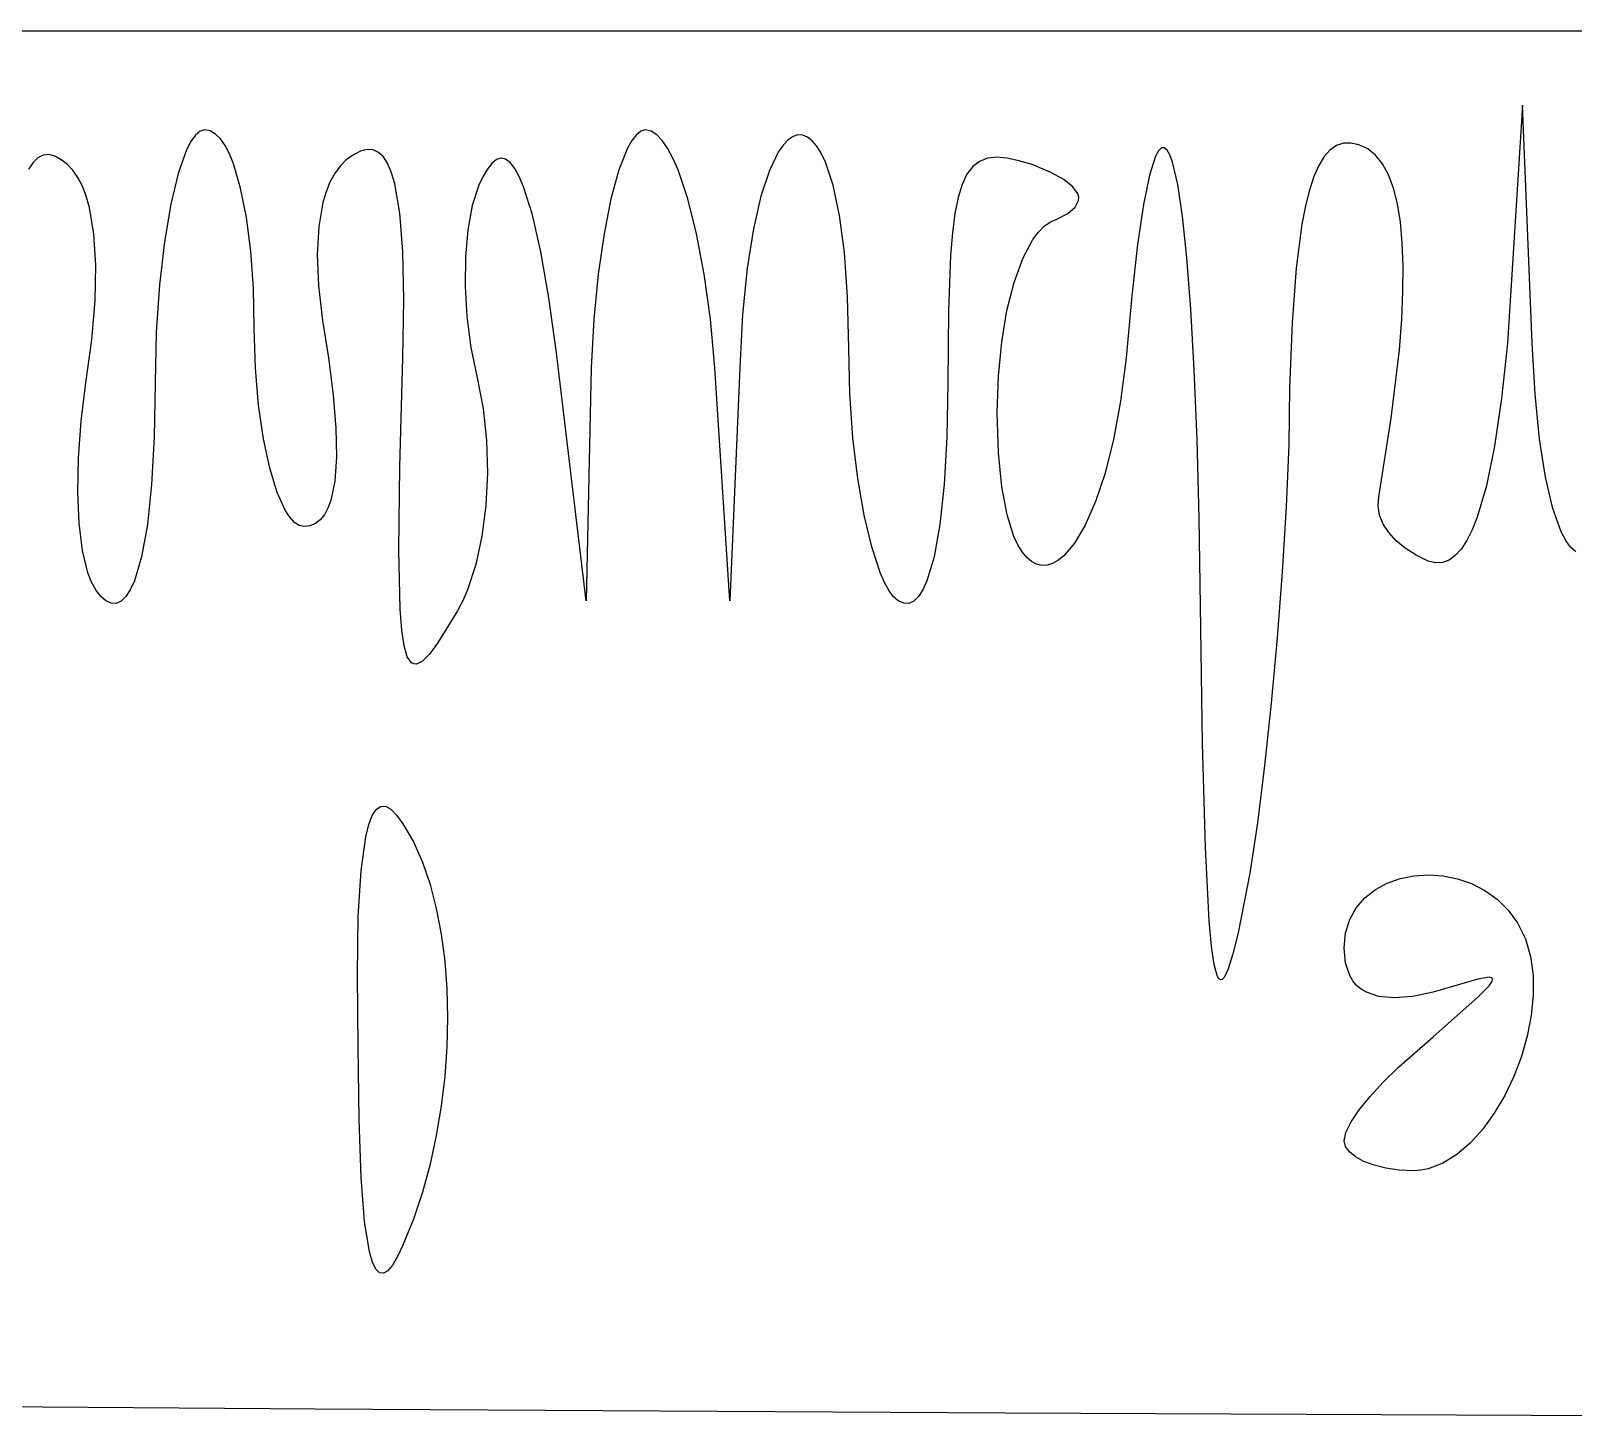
# Model space of a CAD drawing. Extents: x 27 to 7227, y -6929 to 395.
# Drawn here: x 1904.6 to 2151.7, y -6134.9 to -5913 of the extents above; entities that cross this region are included whole.
import ezdxf

# ---------------------------------------------------------------- set-up
doc = ezdxf.new("R2010")
doc.units = 0

msp = doc.modelspace()

# ---------------------------------------------------------------- linework, layer by layer
at = {"layer": 'Layer 1'}
for p, q in [((27.4645, -5913.03305), (3627.1245, -5913.03305)), ((2143.6017, -5924.9391), (2141.22045, -5963.0391)), ((2145.1892, -5963.0391), (2143.6017, -5924.9391)), ((1930.258039, -5930.739079), (1929.549749, -5932.107597)), ((1930.98377, -5929.735654), (1930.258039, -5930.739079)), ((1931.721128, -5929.118252), (1930.98377, -5929.735654)), ((1932.4643, -5928.9078), (1931.721128, -5929.118252)), ((1933.338278, -5929.072519), (1932.4643, -5928.9078)), ((1934.172723, -5929.555822), (1933.338278, -5929.072519)), ((1934.96531, -5930.341433), (1934.172723, -5929.555822)), ((1935.713714, -5931.413073), (1934.96531, -5930.341433)), ((2000.896557, -5930.587344), (2000.181097, -5931.847148)), ((2001.62597, -5929.665891), (2000.896557, -5930.587344)), ((2002.364685, -5929.10023), (2001.62597, -5929.665891)), ((2003.10805, -5928.9078), (2002.364685, -5929.10023)), ((2004.000244, -5929.100231), (2003.10805, -5928.9078)), ((2004.887786, -5929.665895), (2004.000244, -5929.100231)), ((2005.766027, -5930.587353), (2004.887786, -5929.665895)), ((2006.630316, -5931.847163), (2005.766027, -5930.587353)), ((2025.951229, -5930.482547), (2025.175744, -5931.290879)), ((2026.73311, -5929.952686), (2025.951229, -5930.482547)), ((2027.515863, -5929.701588), (2026.73311, -5929.952686)), ((2028.293964, -5929.729541), (2027.515863, -5929.701588)), ((2029.061892, -5930.036838), (2028.293964, -5929.729541)), ((2029.814123, -5930.623768), (2029.061892, -5930.036838)), ((2030.545135, -5931.490623), (2029.814123, -5930.623768)), ((2114.91198, -5931.039503), (2113.79771, -5931.409442)), ((2116.114619, -5931.002102), (2114.91198, -5931.039503)), ((2117.40795, -5931.2891), (2116.114619, -5931.002102)), ((1905.737249, -5933.360141), (1904.958421, -5934.111065)), ((1906.576539, -5932.939431), (1905.737249, -5933.360141)), ((1907.475128, -5932.850095), (1906.576539, -5932.939431)), ((1908.431852, -5933.093297), (1907.475128, -5932.850095)), ((1909.44555, -5933.6702), (1908.431852, -5933.093297)), ((1929.549749, -5932.107597), (1928.208746, -5935.856197)), ((1936.415609, -5932.754464), (1935.713714, -5931.413073)), ((1937.06867, -5934.349328), (1936.415609, -5932.754464)), ((1956.2768, -5932.8766), (1955.1509, -5933.712983)), ((1957.42111, -5932.291549), (1956.2768, -5932.8766)), ((1958.473565, -5932.028573), (1957.42111, -5932.291549)), ((1959.435328, -5932.093485), (1958.473565, -5932.028573)), ((1960.307562, -5932.492098), (1959.435328, -5932.093485)), ((1961.091429, -5933.230227), (1960.307562, -5932.492098)), ((1961.788092, -5934.313684), (1961.091429, -5933.230227)), ((1979.93524, -5933.433497), (1979.194781, -5933.654799)), ((1980.67221, -5933.595894), (1979.93524, -5933.433497)), ((1981.40453, -5934.139663), (1980.67221, -5933.595894)), ((2000.181097, -5931.847148), (1998.810638, -5935.312047)), ((2007.476, -5933.427883), (2006.630316, -5931.847163)), ((2008.298431, -5935.312073), (2007.476, -5933.427883)), ((2024.412176, -5932.377391), (2022.942886, -5935.383794)), ((2025.175744, -5931.290879), (2024.412176, -5932.377391)), ((2031.249404, -5932.637693), (2030.545135, -5931.490623)), ((2031.921408, -5934.065269), (2031.249404, -5932.637693)), ((2057.889181, -5933.447108), (2056.615039, -5933.931187)), ((2059.354009, -5933.28859), (2057.889181, -5933.447108)), ((2061.022311, -5933.425404), (2059.354009, -5933.28859)), ((2062.906878, -5933.827317), (2061.022311, -5933.425404)), ((2084.813638, -5933.121952), (2083.859631, -5936.126036)), ((2085.285627, -5932.250249), (2084.813638, -5933.121952)), ((2085.75253, -5931.79451), (2085.285627, -5932.250249)), ((2086.213038, -5931.751537), (2085.75253, -5931.79451)), ((2086.665843, -5932.118132), (2086.213038, -5931.751537)), ((2087.109637, -5932.891098), (2086.665843, -5932.118132)), ((2087.543113, -5934.067238), (2087.109637, -5932.891098)), ((2111.824968, -5933.17949), (2110.961845, -5934.595878)), ((2112.76948, -5932.120058), (2111.824968, -5933.17949)), ((2113.79771, -5931.409442), (2112.76948, -5932.120058)), ((2118.82143, -5931.921998), (2117.40795, -5931.2891)), ((2120.083756, -5932.929291), (2118.82143, -5931.921998)), ((2121.192603, -5934.313307), (2120.083756, -5932.929291)), ((1904.958421, -5934.111065), (1904.241217, -5935.191037)), ((1910.440644, -5934.38529), (1909.44555, -5933.6702)), ((1911.341558, -5935.335246), (1910.440644, -5934.38529)), ((1912.147129, -5936.513091), (1911.341558, -5935.335246)), ((1928.208746, -5935.856197), (1927.007269, -5940.814025)), ((1938.218988, -5938.234363), (1937.06867, -5934.349328)), ((1953.280471, -5935.925251), (1952.531292, -5937.291834)), ((1954.152899, -5934.73075), (1953.280471, -5935.925251)), ((1955.1509, -5933.712983), (1954.152899, -5934.73075)), ((1962.398713, -5935.748283), (1961.788092, -5934.313684)), ((1962.924456, -5937.539838), (1962.398713, -5935.748283)), ((1977.70805, -5935.2578), (1977.00131, -5936.408311)), ((1978.451997, -5934.262125), (1977.70805, -5935.2578)), ((1979.194781, -5933.654799), (1978.451997, -5934.262125)), ((1982.131036, -5935.062479), (1981.40453, -5934.139663)), ((1982.850566, -5936.362017), (1982.131036, -5935.062479)), ((1998.810638, -5935.312047), (1997.5518, -5939.921063)), ((2009.854925, -5939.9211), (2008.298431, -5935.312073)), ((2022.942886, -5935.383794), (2021.587542, -5939.49943)), ((2033.146527, -5937.763102), (2031.921408, -5934.065269)), ((2054.587651, -5935.996952), (2053.808825, -5937.6391)), ((2055.518792, -5934.771058), (2054.587651, -5935.996952)), ((2056.615039, -5933.931187), (2055.518792, -5934.771058)), ((2065.0205, -5934.4641), (2062.906878, -5933.827317)), ((2067.925749, -5935.653175), (2065.0205, -5934.4641)), ((2070.105461, -5936.832948), (2067.925749, -5935.653175)), ((2088.373874, -5937.616246), (2087.543113, -5934.067238)), ((2110.961845, -5934.595878), (2110.177787, -5936.377359)), ((2122.145645, -5936.076369), (2121.192603, -5934.313307)), ((2122.940558, -5938.220804), (2122.145645, -5936.076369)), ((1912.856195, -5937.911852), (1912.147129, -5936.513091)), ((1913.467591, -5939.52455), (1912.856195, -5937.911852)), ((1939.146063, -5942.937951), (1938.218988, -5938.234363)), ((1952.531292, -5937.291834), (1951.903036, -5938.825848)), ((1963.725958, -5942.217068), (1962.924456, -5937.539838)), ((1976.370147, -5937.764624), (1975.339202, -5941.02489)), ((1977.00131, -5936.408311), (1976.370147, -5937.764624)), ((1983.561956, -5938.03595), (1982.850566, -5936.362017)), ((1984.95567, -5942.497702), (1983.561956, -5938.03595)), ((2034.176309, -5942.586445), (2033.146527, -5937.763102)), ((2053.808825, -5937.6391), (2053.169525, -5939.727732)), ((2071.578239, -5937.994117), (2070.105461, -5936.832948)), ((2072.362688, -5939.127381), (2071.578239, -5937.994117)), ((2083.859631, -5936.126036), (2082.900975, -5940.832343)), ((2089.147662, -5942.739579), (2088.373874, -5937.616246)), ((2109.470469, -5938.532075), (2108.837564, -5941.068163)), ((2110.177787, -5936.377359), (2109.470469, -5938.532075)), ((2123.575015, -5940.748937), (2122.940558, -5938.220804)), ((1913.980157, -5941.34421), (1913.467591, -5939.52455)), ((1927.007269, -5940.814025), (1925.991827, -5946.81365)), ((1951.393377, -5940.522642), (1950.72055, -5944.385969)), ((1951.903036, -5938.825848), (1951.393377, -5940.522642)), ((1975.339202, -5941.02489), (1974.624517, -5944.899072)), ((1997.5518, -5939.921063), (1996.44179, -5945.53467)), ((2011.262591, -5945.534714), (2009.854925, -5939.9211)), ((2021.587542, -5939.49943), (2020.390328, -5944.721974)), ((2053.169525, -5939.727732), (2052.656961, -5942.293079)), ((2071.941008, -5941.272987), (2072.477409, -5940.223438)), ((2072.502601, -5939.680642), (2072.362688, -5939.127381)), ((2072.477409, -5940.223438), (2072.502601, -5939.680642)), ((2082.900975, -5940.832343), (2081.948132, -5947.266453)), ((2124.046692, -5943.663094), (2123.575015, -5940.748937)), ((1914.704144, -5945.576513), (1913.980157, -5941.34421)), ((1939.831292, -5948.32987), (1939.146063, -5942.937951)), ((1964.201898, -5948.391883), (1963.725958, -5942.217068)), ((1986.302874, -5948.429131), (1984.95567, -5942.497702)), ((2034.966571, -5948.537626), (2034.176309, -5942.586445)), ((2052.656961, -5942.293079), (2052.258343, -5945.365373)), ((2067.966638, -5943.630224), (2068.98925, -5943.19535)), ((2068.98925, -5943.19535), (2070.772087, -5942.266725)), ((2070.772087, -5942.266725), (2071.941008, -5941.272987)), ((2089.854013, -5949.411655), (2089.147662, -5942.739579)), ((2108.837564, -5941.068163), (2108.276746, -5943.993763)), ((1915.018853, -5950.552951), (1914.704144, -5945.576513)), ((1950.72055, -5944.385969), (1950.494207, -5948.844605)), ((1974.624517, -5944.899072), (1974.235394, -5949.247644)), ((1996.44179, -5945.53467), (1995.517816, -5952.013345)), ((2012.484222, -5952.013388), (2011.262591, -5945.534714)), ((2020.390328, -5944.721974), (2019.395428, -5951.049101)), ((2052.258343, -5945.365373), (2051.960881, -5948.974842)), ((2065.156926, -5946.469619), (2066.046988, -5945.281311)), ((2066.046988, -5945.281311), (2066.984721, -5944.330195)), ((2066.984721, -5944.330195), (2067.966638, -5943.630224)), ((2108.276746, -5943.993763), (2107.362073, -5951.046055)), ((2124.353263, -5946.9656), (2124.046692, -5943.663094)), ((1925.991827, -5946.81365), (1925.208929, -5953.687641)), ((1940.256072, -5954.279895), (1939.831292, -5948.32987)), ((1964.361578, -5956.110791), (1964.201898, -5948.391883)), ((1987.594268, -5955.811632), (1986.302874, -5948.429131)), ((2063.533769, -5949.502002), (2065.156926, -5946.469619)), ((2081.948132, -5947.266453), (2081.011569, -5955.453945)), ((2124.492401, -5950.658781), (2124.353263, -5946.9656)), ((1914.914984, -5956.217717), (1915.018853, -5950.552951)), ((1950.494207, -5948.844605), (1950.695745, -5953.861345)), ((1974.235394, -5949.247644), (1974.181133, -5953.931079)), ((2035.473129, -5955.618969), (2034.966571, -5948.537626)), ((2051.960881, -5948.974842), (2051.618267, -5957.926234)), ((2062.143156, -5953.315725), (2063.533769, -5949.502002)), ((2090.482463, -5957.606895), (2089.854013, -5949.411655)), ((2124.461783, -5954.744963), (2124.492401, -5950.658781)), ((1995.517816, -5952.013345), (1994.817083, -5959.217563)), ((2013.482611, -5959.217592), (2012.484222, -5952.013388)), ((2019.395428, -5951.049101), (2018.647024, -5958.478484)), ((2061.012993, -5957.79917), (2062.143156, -5953.315725)), ((2107.362073, -5951.046055), (2106.707842, -5959.754063)), ((1925.208929, -5953.687641), (1924.705084, -5961.268568)), ((1940.4018, -5960.6578), (1940.256072, -5954.279895)), ((1950.695745, -5953.861345), (1951.306561, -5959.398979)), ((1974.181133, -5953.931079), (1974.471038, -5958.809851)), ((1988.82055, -5964.6266), (1987.594268, -5955.811632)), ((2035.6518, -5963.8328), (2035.473129, -5955.618969)), ((2081.011569, -5955.453945), (2080.10175, -5965.4204)), ((2124.259082, -5959.226471), (2124.461783, -5954.744963)), ((1914.383233, -5962.515003), (1914.914984, -5956.217717)), ((1964.2143, -5965.4203), (1964.361578, -5956.110791)), ((2051.618267, -5957.926234), (2051.5268, -5969.3891)), ((2060.171184, -5962.840719), (2061.012993, -5957.79917)), ((2091.022545, -5967.29972), (2090.482463, -5957.606895)), ((1940.580084, -5967.035705), (1940.4018, -5960.6578)), ((1951.306561, -5959.398979), (1952.30805, -5965.4203)), ((1974.471038, -5958.809851), (1975.11441, -5963.744433)), ((1994.817083, -5959.217563), (1994.3768, -5967.0078)), ((2014.22055, -5967.0078), (2013.482611, -5959.217592)), ((2018.647024, -5958.478484), (2018.1893, -5967.0078)), ((2106.707842, -5959.754063), (2106.29545, -5970.1829)), ((2123.881973, -5964.105631), (2124.259082, -5959.226471)), ((1913.4143, -5969.389), (1914.383233, -5962.515003)), ((1924.705084, -5961.268568), (1924.5268, -5969.389)), ((2059.645634, -5968.328752), (2060.171184, -5962.840719)), ((2141.22045, -5963.0391), (2140.251517, -5971.930032)), ((2145.631033, -5971.21068), (2145.1892, -5963.0391)), ((1952.30805, -5965.4203), (1953.04909, -5971.365659)), ((1963.743025, -5982.884317), (1964.2143, -5965.4203)), ((1975.11441, -5963.744433), (1976.12055, -5968.5953)), ((1993.58305, -6004.3141), (1988.82055, -5964.6266)), ((2035.830084, -5971.171903), (2035.6518, -5963.8328)), ((2080.10175, -5965.4204), (2079.215951, -5972.337815)), ((2122.59523, -5975.066209), (2123.881973, -5964.105631)), ((1941.083929, -5972.98573), (1940.580084, -5967.035705)), ((1994.3768, -5967.0078), (1993.58305, -6004.3141)), ((2016.6018, -6004.3141), (2014.22055, -5967.0078)), ((2018.1893, -5967.0078), (2016.6018, -6004.3141)), ((2091.463797, -5978.464549), (2091.022545, -5967.29972)), ((1912.67171, -5975.545199), (1913.4143, -5969.389)), ((1924.5268, -5969.389), (1924.381072, -5978.084579)), ((1976.12055, -5968.5953), (1977.091033, -5973.519028)), ((2051.5268, -5969.3891), (2051.381072, -5978.084679)), ((2059.46425, -5974.15165), (2059.645634, -5968.328752)), ((2106.29545, -5970.1829), (2106.152823, -5979.320343)), ((1941.866827, -5978.377649), (1941.083929, -5972.98573)), ((1953.04909, -5971.365659), (1953.47387, -5976.669205)), ((2036.333929, -5978.194743), (2035.830084, -5971.171903)), ((2079.215951, -5972.337815), (2078.075517, -5978.492485)), ((2140.251517, -5971.930032), (2139.124454, -5979.546627)), ((2146.342618, -5978.405583), (2145.631033, -5971.21068)), ((1912.236077, -5981.431655), (1912.67171, -5975.545199)), ((1977.091033, -5973.519028), (1977.633636, -5978.665995)), ((2059.652417, -5980.628775), (2059.46425, -5974.15165)), ((2120.58295, -5987.6453), (2122.59523, -5975.066209)), ((1924.381072, -5978.084579), (1923.956292, -5985.673256)), ((1953.47387, -5976.669205), (1953.563787, -5981.284426)), ((2051.381072, -5978.084679), (2050.956292, -5985.673356)), ((1942.882269, -5983.081238), (1941.866827, -5978.377649)), ((1977.633636, -5978.665995), (1977.766961, -5983.887374)), ((2037.116827, -5984.733888), (2036.333929, -5978.194743)), ((2078.075517, -5978.492485), (2076.723468, -5983.865804)), ((2091.795754, -5991.075802), (2091.463797, -5978.464549)), ((2106.152823, -5979.320343), (2105.749747, -5989.257733)), ((2139.124454, -5979.546627), (2137.829959, -5985.879579)), ((2147.296048, -5984.540091), (2146.342618, -5978.405583)), ((1912.116705, -5986.927442), (1912.236077, -5981.431655)), ((1953.563787, -5981.284426), (1953.300238, -5985.164813)), ((1963.569399, -5996.190458), (1963.743025, -5982.884317)), ((2060.188237, -5986.082707), (2059.652417, -5980.628775)), ((1944.083746, -5986.966272), (1942.882269, -5983.081238)), ((1953.300238, -5985.164813), (1952.664617, -5988.263854)), ((1977.766961, -5983.887374), (1977.509613, -5989.034338)), ((2038.132269, -5990.621906), (2037.116827, -5984.733888)), ((2076.723468, -5983.865804), (2075.202824, -5988.439171)), ((2148.463419, -5989.530488), (2147.296048, -5984.540091)), ((1912.322894, -5991.911638), (1912.116705, -5986.927442)), ((1923.956292, -5985.673256), (1923.271063, -5992.089918)), ((1945.424749, -5989.902527), (1944.083746, -5986.966272)), ((2050.956292, -5985.673356), (2050.271063, -5992.090018)), ((2061.028689, -5990.53205), (2060.188237, -5986.082707)), ((2120.468228, -5989.130497), (2120.58295, -5987.6453)), ((2137.829959, -5985.879579), (2136.358731, -5990.919588)), ((1946.133039, -5990.974167), (1945.424749, -5989.902527)), ((1952.201467, -5989.505835), (1951.638323, -5990.535039)), ((1952.664617, -5988.263854), (1952.201467, -5989.505835)), ((1977.509613, -5989.034338), (1976.880194, -5993.958059)), ((2075.202824, -5988.439171), (2073.556607, -5992.193982)), ((2105.749747, -5989.257733), (2105.123429, -5999.678809)), ((2120.706973, -5990.597087), (2120.468228, -5989.130497)), ((2149.816825, -5993.293054), (2148.463419, -5989.530488)), ((1912.863946, -5996.263315), (1912.322894, -5991.911638)), ((1923.271063, -5992.089918), (1922.343988, -5997.26945)), ((1946.85877, -5991.759778), (1946.133039, -5990.974167)), ((1947.596128, -5992.243081), (1946.85877, -5991.759778)), ((1948.3393, -5992.4078), (1947.596128, -5992.243081)), ((1949.325674, -5992.287846), (1948.3393, -5992.4078)), ((1950.202752, -5991.931858), (1949.325674, -5992.287846)), ((1950.97286, -5991.345651), (1950.202752, -5991.931858)), ((1951.638323, -5990.535039), (1950.97286, -5991.345651)), ((2039.333746, -5995.691368), (2038.132269, -5990.621906)), ((2050.271063, -5992.090018), (2049.343988, -5997.26955)), ((2062.130754, -5993.995407), (2061.028689, -5990.53205)), ((2073.556607, -5992.193982), (2071.827836, -5995.111633)), ((2092.00795, -6005.1079), (2091.795754, -5991.075802)), ((2121.280582, -5992.026466), (2120.706973, -5990.597087)), ((2122.17045, -5993.400031), (2121.280582, -5992.026466)), ((2136.358731, -5990.919588), (2135.553935, -5992.95183)), ((1976.880194, -5993.958059), (1975.897308, -5998.509711)), ((2062.766447, -5995.363154), (2062.130754, -5993.995407)), ((2063.45141, -5996.491382), (2062.766447, -5995.363154)), ((2071.827836, -5995.111633), (2070.059534, -5997.173521)), ((2123.357974, -5994.69918), (2122.17045, -5993.400031)), ((2124.824552, -5995.90531), (2123.357974, -5994.69918)), ((2134.701468, -5994.657347), (2133.800166, -5996.034976)), ((2135.553935, -5992.95183), (2134.701468, -5994.657347)), ((2150.55457, -5994.68774), (2149.816825, -5993.293054)), ((2151.32836, -5995.744073), (2150.55457, -5994.68774)), ((1913.749163, -5999.861552), (1912.863946, -5996.263315)), ((1922.343988, -5997.26945), (1921.19367, -6001.146738)), ((1963.767838, -6005.645679), (1963.569399, -5996.190458)), ((2040.674749, -5999.774841), (2039.333746, -5995.691368)), ((2049.343988, -5997.26955), (2048.19367, -6001.146838)), ((2064.180265, -5997.382414), (2063.45141, -5996.491382)), ((2064.947636, -5998.038577), (2064.180265, -5997.382414)), ((2069.174001, -5997.877741), (2068.294719, -5998.361044)), ((2070.059534, -5997.173521), (2069.174001, -5997.877741)), ((2126.551578, -5996.999818), (2124.824552, -5995.90531)), ((2128.52045, -5997.9641), (2126.551578, -5996.999818)), ((2131.84641, -5997.801919), (2130.791629, -5998.188907)), ((2132.848868, -5997.083555), (2131.84641, -5997.801919)), ((2133.800166, -5996.034976), (2132.848868, -5997.083555)), ((2152.134706, -5996.451591), (2151.32836, -5995.744073)), ((1914.323741, -6001.34034), (1913.749163, -5999.861552)), ((1975.897308, -5998.509711), (1974.579559, -6002.540467)), ((2041.383039, -6001.39451), (2040.674749, -5999.774841)), ((2065.748145, -5998.462196), (2064.947636, -5998.038577)), ((2066.576413, -5998.655597), (2065.748145, -5998.462196)), ((2067.427063, -5998.621104), (2066.576413, -5998.655597)), ((2068.294719, -5998.361044), (2067.427063, -5998.621104)), ((2105.123429, -5999.678809), (2104.311075, -6010.267313)), ((2129.683364, -5998.243355), (2128.52045, -5997.9641)), ((2130.791629, -5998.188907), (2129.683364, -5998.243355)), ((1914.987847, -6002.585421), (1914.323741, -6001.34034)), ((1915.742646, -6003.58168), (1914.987847, -6002.585421)), ((1920.540609, -6002.576693), (1919.838714, -6003.656669)), ((1921.19367, -6001.146738), (1920.540609, -6002.576693)), ((1974.579559, -6002.540467), (1973.800924, -6004.314001)), ((2042.10877, -6002.704896), (2041.383039, -6001.39451)), ((2042.846128, -6003.685069), (2042.10877, -6002.704896)), ((2047.540609, -6002.576793), (2046.838714, -6003.656769)), ((2048.19367, -6001.146838), (2047.540609, -6002.576793)), ((1916.5893, -6004.314), (1915.742646, -6003.58168)), ((1917.463278, -6004.715332), (1916.5893, -6004.314)), ((1918.297723, -6004.734127), (1917.463278, -6004.715332)), ((1919.09031, -6004.378527), (1918.297723, -6004.734127)), ((1919.838714, -6003.656669), (1919.09031, -6004.378527)), ((1973.800924, -6004.314001), (1972.94555, -6005.9015)), ((2043.5893, -6004.3141), (2042.846128, -6003.685069)), ((2044.463278, -6004.715432), (2043.5893, -6004.3141)), ((2045.297723, -6004.734227), (2044.463278, -6004.715432)), ((2046.09031, -6004.378627), (2045.297723, -6004.734227)), ((2046.838714, -6003.656769), (2046.09031, -6004.378627)), ((2092.349014, -6027.101892), (2092.00795, -6005.1079)), ((1964.029836, -6009.025119), (1963.767838, -6005.645679)), ((1972.94555, -6005.9015), (1969.770552, -6011.096515)), ((1964.412756, -6011.556938), (1964.029836, -6009.025119)), ((1964.925901, -6013.279505), (1964.412756, -6011.556938)), ((1969.770552, -6011.096515), (1968.466758, -6012.844658)), ((2104.311075, -6010.267313), (2103.349893, -6020.706983)), ((1965.578571, -6014.231192), (1964.925901, -6013.279505)), ((1965.960135, -6014.429945), (1965.578571, -6014.231192)), ((1966.380069, -6014.450366), (1965.960135, -6014.429945)), ((1967.339698, -6013.975398), (1966.380069, -6014.450366)), ((1968.466758, -6012.844658), (1967.339698, -6013.975398)), ((2103.349893, -6020.706983), (2102.277091, -6030.681561)), ((2092.8017, -6043.840398), (2092.349014, -6027.101892)), ((2102.277091, -6030.681561), (2101.129874, -6039.874787)), ((1959.934941, -6037.741955), (1960.641875, -6037.250702)), ((1960.641875, -6037.250702), (1961.423223, -6037.238487)), ((1961.423223, -6037.238487), (1962.278984, -6037.701824)), ((1958.744316, -6040.175535), (1959.302422, -6038.715737)), ((1959.302422, -6038.715737), (1959.934941, -6037.741955)), ((1962.278984, -6037.701824), (1963.20916, -6038.637225)), ((1963.20916, -6038.637225), (1964.21375, -6040.0412)), ((2101.129874, -6039.874787), (2099.94545, -6047.9704)), ((1957.516484, -6047.505908), (1958.260625, -6042.124838)), ((1958.260625, -6042.124838), (1958.744316, -6040.175535)), ((1964.21375, -6040.0412), (1965.888066, -6042.917962)), ((1965.888066, -6042.917962), (1967.339141, -6046.163307)), ((2093.403214, -6055.574565), (2092.8017, -6043.840398)), ((1967.339141, -6046.163307), (1968.566973, -6049.736539)), ((1957.07, -6054.886855), (1957.516484, -6047.505908)), ((1968.566973, -6049.736539), (1969.571562, -6053.596963)), ((2099.94545, -6047.9704), (2098.04169, -6057.490747)), ((2120.034538, -6050.585896), (2121.936553, -6049.558827)), ((2121.936553, -6049.558827), (2124.022276, -6048.820113)), ((2124.022276, -6048.820113), (2126.241713, -6048.374406)), ((2126.241713, -6048.374406), (2128.544864, -6048.226356)), ((2128.544864, -6048.226356), (2130.881733, -6048.380613)), ((2130.881733, -6048.380613), (2133.202324, -6048.841828)), ((2133.202324, -6048.841828), (2135.456639, -6049.614652)), ((2135.456639, -6049.614652), (2137.594681, -6050.703736)), ((2116.981625, -6053.486497), (2118.36623, -6051.89667)), ((2118.36623, -6051.89667), (2120.034538, -6050.585896)), ((2137.594681, -6050.703736), (2139.566453, -6052.11373)), ((2139.566453, -6052.11373), (2141.321959, -6053.849284)), ((1969.571562, -6053.596963), (1970.35291, -6057.703883)), ((2115.93072, -6055.350729), (2116.981625, -6053.486497)), ((2141.321959, -6053.849284), (2142.8112, -6055.91505)), ((1956.921172, -6064.295583), (1957.07, -6054.886855)), ((2093.771408, -6059.643504), (2093.403214, -6055.574565)), ((2115.263513, -6057.484713), (2115.93072, -6055.350729)), ((2142.8112, -6055.91505), (2144.071588, -6058.453655)), ((1970.35291, -6057.703883), (1970.911016, -6062.016605)), ((2094.190763, -6062.555538), (2093.771408, -6059.643504)), ((2098.04169, -6057.490747), (2097.21771, -6060.860888)), ((2115.03, -6059.8838), (2115.263513, -6057.484713)), ((2144.071588, -6058.453655), (2144.894794, -6061.266661)), ((1970.911016, -6062.016605), (1971.245879, -6066.494434)), ((2097.21771, -6060.860888), (2096.472794, -6063.262483)), ((2115.253242, -6062.339464), (2115.03, -6059.8838)), ((2144.894794, -6061.266661), (2145.308722, -6064.293608)), ((1957.07, -6075.76), (1956.921172, -6064.295583)), ((2094.665927, -6064.342059), (2094.190763, -6062.555538)), ((2094.925892, -6064.823063), (2094.665927, -6064.342059)), ((2096.472794, -6063.262483), (2095.802292, -6064.664138)), ((2115.922969, -6064.348644), (2115.253242, -6062.339464)), ((2116.425264, -6065.185802), (2115.922969, -6064.348644)), ((2145.308722, -6064.293608), (2145.341277, -6067.474034)), ((1971.245879, -6066.494434), (1971.3575, -6071.096675)), ((2095.201554, -6065.034462), (2094.925892, -6064.823063)), ((2095.493493, -6064.980179), (2095.201554, -6065.034462)), ((2095.802292, -6064.664138), (2095.493493, -6064.980179)), ((2117.03918, -6065.911339), (2116.425264, -6065.185802)), ((2117.764717, -6066.525255), (2117.03918, -6065.911339)), ((2118.601875, -6067.02755), (2117.764717, -6066.525255)), ((2120.611055, -6067.697277), (2118.601875, -6067.02755)), ((2129.3175, -6067.02755), (2125.968867, -6067.697277)), ((2136.46125, -6064.906749), (2129.3175, -6067.02755)), ((2138.247187, -6064.613744), (2136.46125, -6064.906749)), ((2136.46125, -6067.808898), (2138.247187, -6065.981102)), ((2138.693672, -6064.695716), (2138.247187, -6064.613744)), ((2138.247187, -6065.981102), (2138.693672, -6065.36893)), ((2138.8425, -6064.943956), (2138.693672, -6064.695716)), ((2138.693672, -6065.36893), (2138.8425, -6064.943956)), ((2123.066719, -6067.920519), (2120.611055, -6067.697277)), ((2125.968867, -6067.697277), (2123.066719, -6067.920519)), ((2129.3175, -6074.1713), (2136.46125, -6067.808898)), ((2145.341277, -6067.474034), (2145.020366, -6070.747478)), ((1971.3575, -6071.096675), (1971.245879, -6075.782632)), ((2145.020366, -6070.747478), (2144.373893, -6074.053478)), ((2123.736445, -6079.008206), (2129.3175, -6074.1713)), ((2144.373893, -6074.053478), (2143.429763, -6077.331572)), ((1957.181621, -6087.379446), (1957.07, -6075.76)), ((1957.07, -6075.76), (1957.07, -6075.76)), ((1971.245879, -6075.782632), (1970.911016, -6080.51161)), ((2121.308687, -6081.39875), (2123.736445, -6079.008206)), ((2143.429763, -6077.331572), (2142.215881, -6080.5213)), ((1970.911016, -6080.51161), (1970.35291, -6085.242915)), ((2119.197187, -6083.696275), (2121.308687, -6081.39875)), ((2142.215881, -6080.5213), (2140.760154, -6083.5622)), ((2117.457759, -6085.844972), (2119.197187, -6083.696275)), ((2140.760154, -6083.5622), (2139.090485, -6086.39381)), ((1970.35291, -6085.242915), (1969.571562, -6089.93585)), ((2116.146211, -6087.789031), (2117.457759, -6085.844972)), ((2139.090485, -6086.39381), (2137.23478, -6088.955669)), ((1957.516484, -6096.682754), (1957.181621, -6087.379446)), ((2115.318354, -6089.472644), (2116.146211, -6087.789031)), ((2137.23478, -6088.955669), (2135.220945, -6091.187316)), ((1969.571562, -6089.93585), (1968.566973, -6094.549721)), ((2115.0299, -6090.84005), (2115.03, -6090.84)), ((2115.246941, -6091.728368), (2115.0299, -6090.84005)), ((2115.03, -6090.84), (2115.318354, -6089.472644)), ((2115.873259, -6092.58878), (2115.246941, -6091.728368)), ((2135.220945, -6091.187316), (2133.076884, -6093.028289)), ((2116.871648, -6093.393383), (2115.873259, -6092.58878)), ((2118.2049, -6094.114269), (2116.871648, -6093.393383)), ((2119.835808, -6094.723534), (2118.2049, -6094.114269)), ((2133.076884, -6093.028289), (2130.830502, -6094.418126)), ((1958.07459, -6103.735037), (1957.516484, -6096.682754)), ((1968.566973, -6094.549721), (1967.339141, -6099.043834)), ((2121.727166, -6095.193273), (2119.835808, -6094.723534)), ((2123.841765, -6095.49558), (2121.727166, -6095.193273)), ((2126.1424, -6095.60255), (2123.841765, -6095.49558)), ((2127.330123, -6095.524745), (2126.1424, -6095.60255)), ((2128.509706, -6095.296367), (2127.330123, -6095.524745)), ((2130.830502, -6094.418126), (2128.509706, -6095.296367)), ((1967.339141, -6099.043834), (1965.888066, -6103.377492)), ((1958.855937, -6108.601406), (1958.07459, -6103.735037)), ((1965.888066, -6103.377492), (1964.21375, -6107.51)), ((1959.330327, -6110.235221), (1958.855937, -6108.601406)), ((1964.21375, -6107.51), (1963.348687, -6109.359693)), ((1959.860527, -6111.346975), (1959.330327, -6110.235221)), ((1960.446538, -6111.944807), (1959.860527, -6111.346975)), ((1962.539434, -6110.73616), (1961.785991, -6111.63126)), ((1963.348687, -6109.359693), (1962.539434, -6110.73616)), ((1961.088359, -6112.036855), (1960.446538, -6111.944807)), ((1961.785991, -6111.63126), (1961.088359, -6112.036855)), ((1853.684881, -6133.000569), (1950.165876, -6133.761763)), ((1950.165876, -6133.761763), (2060.729705, -6134.402034)), ((2060.729705, -6134.402034), (2182.716053, -6134.91208))]:
    msp.add_line(p, q, dxfattribs=at)

doc.saveas('drawing.dxf')
